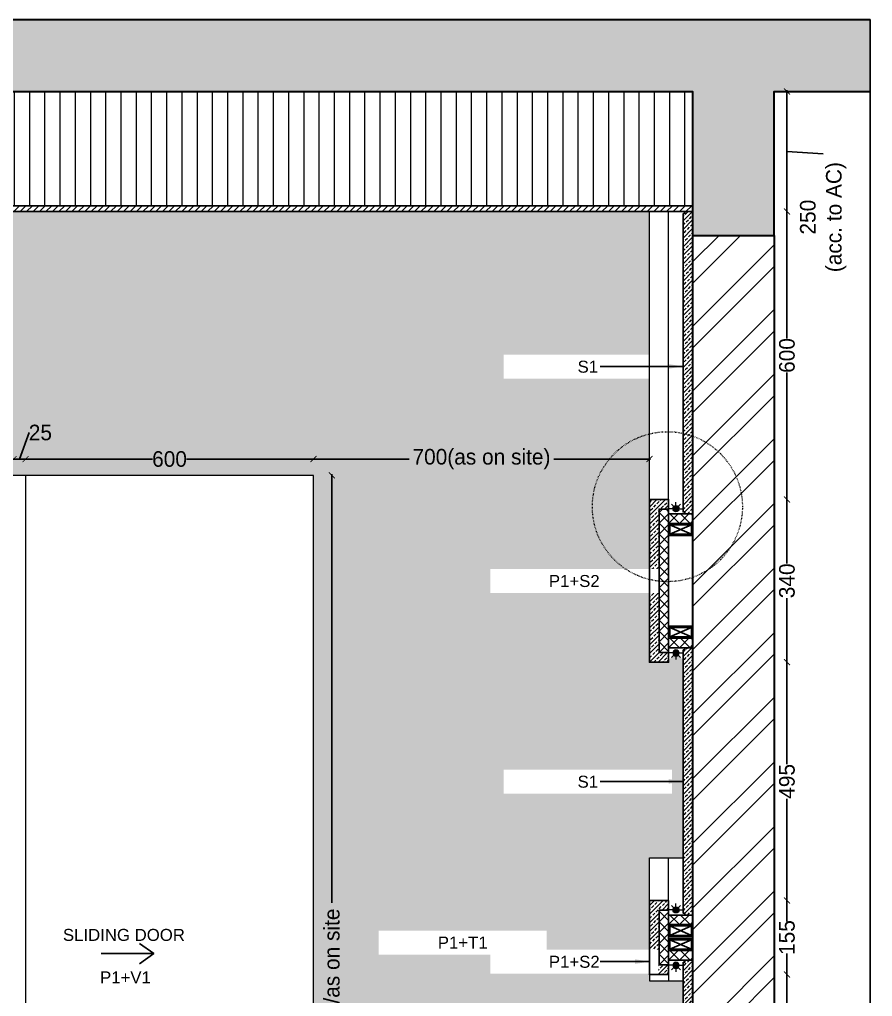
# Model space of a CAD drawing. Header units: millimetres. Extents: x 75500 to 345360, y -224327 to 19532.
# Drawn here: x 173407 to 175184, y -99315 to -97279 of the extents above; entities that cross this region are included whole.
import ezdxf

# ---------------------------------------------------------------- set-up
doc = ezdxf.new("R2010")
doc.units = ezdxf.units.MM
doc.header["$LTSCALE"] = 0.01
doc.linetypes.add('ZWCAD_ISO03W100', pattern=[30, 12, -18])
doc.layers.add('A- Ele 4', color=250, linetype='Continuous', lineweight=15, true_color=0x333333)
for name, color, linetype, lineweight in [('A-Ele 6', 250, 'Continuous', 0), ('A-WALL', 7, 'Continuous', 30), ('B. no.', 2, 'Continuous', 0), ('Cut', 1, 'Continuous', 25), ('furniture section', 7, 'Continuous', 25), ('hatch', 251, 'Continuous', 0), ('Lights', 14, 'Continuous', 20)]:
    doc.layers.add(name, color=color, linetype=linetype, lineweight=lineweight)
doc.layers.add('e .05', color=253, linetype='Continuous')
doc.styles.add('ISOCP2', font='GOTHIC.TTF')
doc.styles.get("Standard").update_dxf_attribs({"font": 'arial.ttf'})
doc.dimstyles.new('77', dxfattribs={"dimscale": 0.25, "dimtxt": 130, "dimasz": 100, "dimexe": 5, "dimexo": 1, "dimgap": 0.25, "dimtad": 0, "dimdec": 0, "dimrnd": 5, "dimzin": 0, "dimdsep": 46, "dimtxsty": 'ISOCP2', "dimblk": 'ARCHTICK', "dimcen": 0, "dimdle": 100, "dimclrd": 1, "dimclre": 256, "dimclrt": 256, "dimazin": 0, "dimtm": 1e-09, "dimtfac": 1, "dimtdec": 0, "dimtmove": 1, "dimatfit": 0, "dimfxl": 1, "dimtolj": 1, "dimtzin": 12, "dimlwd": -1, "dimlwe": -1, "dimarcsym": 0})
doc.dimstyles.new('MIGCS IN MM 1 100', dxfattribs={"dimtxt": 40, "dimasz": 30, "dimexe": 180, "dimexo": 100, "dimgap": 25, "dimtad": 0, "dimdec": 0, "dimzin": 0, "dimdsep": 46, "dimtxsty": 'Standard', "dimblk": 'ARCHTICK', "dimcen": 150, "dimse1": 1, "dimse2": 1, "dimclrd": 3, "dimclre": 3, "dimclrt": 3, "dimadec": 0, "dimazin": 0, "dimtfac": 1, "dimtdec": 0, "dimtix": 1, "dimtmove": 2, "dimatfit": 3, "dimfxl": 1, "dimtolj": 1, "dimtzin": 0, "dimarcsym": 0})

# ---------------------------------------------------------------- blocks, each defined once
blk = doc.blocks.new('_ARCHTICK')
at = {"color": 0, "linetype": 'ByBlock', "const_width": 0.15}
blk.add_lwpolyline([(-0.5, -0.5), (0.5, 0.5)], dxfattribs=at)
blk = doc.blocks.new('*D188')
at = {"color": 1, "ltscale": 4, "transparency": 16777216}
for p, q in [((175005.7, -97681.2), (175005.7, -97426.2)), ((175081, -97558.3), (175005.7, -97553.7)), ((175081, -97558.5), (175081, -97558.3))]:
    blk.add_line(p, q, dxfattribs=at)
at = {"layer": 'Defpoints', "color": 0, "transparency": 16777216}
for p in [(174809.1, -97428.7), (175005.7, -97428.7), (174809.1, -97678.7)]:
    blk.add_point(p, dxfattribs=at)
at = {"color": 1, "transparency": 16777216, "xscale": 12.5, "yscale": 12.5, "zscale": 12.5}
for p, rotation in [((175005.7, -97428.7), 90), ((175005.7, -97678.7), 270)]:
    blk.add_blockref('_ARCHTICK', p, dxfattribs=dict(at, rotation=rotation))
at = {"transparency": 16777216, "insert": (175081, -97690.5), "char_height": 32.5, "attachment_point": 5, "rotation": 90, "style": 'ISOCP2'}
blk.add_mtext('\\A1;250\\P(acc. to AC)', dxfattribs=at)
blk = doc.blocks.new('Cove Light-flat-1-flat-1')
at = {"layer": 'Lights', "lineweight": 0, "transparency": 33554559}
h = blk.add_hatch(color=256, dxfattribs=at)
h.dxf.hatch_style = 1
h.paths.add_polyline_path([(29879.8, 364458.8, -2.414214), (29873.5, 364452.4, -0.414214)])
at = {"layer": 'Lights', "lineweight": 0}
for p, q in [((29879.8, 364459.7), (29879.8, 364465.8)), ((29885, 364457.6), (29889.3, 364461.9)), ((29887.2, 364452.4), (29893.3, 364452.4)), ((29879.8, 364445.1), (29879.8, 364439)), ((29885, 364447.2), (29889.3, 364442.9))]:
    blk.add_line(p, q, dxfattribs=at)
blk.add_circle((29879.8, 364452.4), 6.36, dxfattribs=at)
blk = doc.blocks.new('*D222')
at = {"color": 1, "ltscale": 4, "transparency": 16777216}
for p, q in [((173426.4, -98139.5), (173406.6, -98194.7)), ((173426.5, -98139.5), (173426.4, -98139.5)), ((173394.1, -98194.7), (173381.6, -98194.7)), ((173394.1, -98194.7), (173419.1, -98194.7)), ((173419.1, -98194.7), (173431.6, -98194.7))]:
    blk.add_line(p, q, dxfattribs=at)
at = {"layer": 'Defpoints', "color": 0, "transparency": 16777216}
for p in [(173419.1, -98194.7), (173394.1, -98228.7), (173419.1, -98228.7)]:
    blk.add_point(p, dxfattribs=at)
at = {"color": 1, "transparency": 16777216, "xscale": 12.5, "yscale": 12.5, "zscale": 12.5}
blk.add_blockref('_ARCHTICK', (173394.1, -98194.7), dxfattribs=at)
at = {"color": 1, "transparency": 16777216, "xscale": 12.5, "yscale": 12.5, "zscale": 12.5, "rotation": 180}
blk.add_blockref('_ARCHTICK', (173419.1, -98194.7), dxfattribs=at)
at = {"transparency": 16777216, "insert": (173450, -98139.5), "char_height": 32.5, "attachment_point": 5, "style": 'ISOCP2'}
blk.add_mtext('\\A1;25', dxfattribs=at)
blk = doc.blocks.new('*D223')
at = {"color": 1, "ltscale": 4, "transparency": 16777216}
for p, q in [((173416.6, -98194.7), (173683.7, -98194.7)), ((174021.6, -98194.7), (173754.5, -98194.7))]:
    blk.add_line(p, q, dxfattribs=at)
at = {"layer": 'Defpoints', "color": 0, "transparency": 16777216}
for p in [(174019.1, -98194.7), (173419.1, -98228.7), (174019.1, -98228.7)]:
    blk.add_point(p, dxfattribs=at)
at = {"color": 1, "transparency": 16777216, "xscale": 12.5, "yscale": 12.5, "zscale": 12.5, "rotation": 180}
blk.add_blockref('_ARCHTICK', (173419.1, -98194.7), dxfattribs=at)
at = {"color": 1, "transparency": 16777216, "xscale": 12.5, "yscale": 12.5, "zscale": 12.5}
blk.add_blockref('_ARCHTICK', (174019.1, -98194.7), dxfattribs=at)
at = {"transparency": 16777216, "insert": (173719.1, -98194.7), "char_height": 32.5, "attachment_point": 5, "style": 'ISOCP2'}
blk.add_mtext('\\A1;600', dxfattribs=at)
blk = doc.blocks.new('*D232')
at = {"color": 1, "ltscale": 4, "transparency": 16777216}
for p, q in [((174057.3, -98226.2), (174057.3, -99119.4)), ((174057.3, -100331.2), (174057.3, -99438))]:
    blk.add_line(p, q, dxfattribs=at)
at = {"layer": 'Defpoints', "color": 0, "transparency": 16777216}
for p in [(174019.1, -98228.7), (174019.1, -100328.7), (174057.3, -100328.7)]:
    blk.add_point(p, dxfattribs=at)
at = {"color": 1, "transparency": 16777216, "xscale": 12.5, "yscale": 12.5, "zscale": 12.5}
for p, rotation in [((174057.3, -98228.7), 90), ((174057.3, -100328.7), 270)]:
    blk.add_blockref('_ARCHTICK', p, dxfattribs=dict(at, rotation=rotation))
at = {"transparency": 16777216, "insert": (174057.3, -99278.7), "char_height": 32.5, "attachment_point": 5, "rotation": 90, "style": 'ISOCP2'}
blk.add_mtext('\\A1;2100/as on site', dxfattribs=at)
blk = doc.blocks.new('*D235')
at = {"color": 1, "ltscale": 4, "transparency": 16777216}
for p, q in [((175005.7, -97676.2), (175005.7, -97943.4)), ((175005.7, -98281.4), (175005.7, -98014.2))]:
    blk.add_line(p, q, dxfattribs=at)
at = {"layer": 'Defpoints', "color": 0, "transparency": 16777216}
for p in [(174719.1, -97678.7), (175005.7, -97678.7), (174719.1, -98278.9)]:
    blk.add_point(p, dxfattribs=at)
at = {"color": 1, "transparency": 16777216, "xscale": 12.5, "yscale": 12.5, "zscale": 12.5}
for p, rotation in [((175005.7, -97678.7), 90), ((175005.7, -98278.9), 270)]:
    blk.add_blockref('_ARCHTICK', p, dxfattribs=dict(at, rotation=rotation))
at = {"transparency": 16777216, "insert": (175005.7, -97978.8), "char_height": 32.5, "attachment_point": 5, "rotation": 90, "style": 'ISOCP2'}
blk.add_mtext('\\A1;600', dxfattribs=at)
blk = doc.blocks.new('*D236')
at = {"color": 1, "ltscale": 4, "transparency": 16777216}
for p, q in [((174016.6, -98194.7), (174218.2, -98194.7)), ((174721.6, -98194.7), (174519.9, -98194.7))]:
    blk.add_line(p, q, dxfattribs=at)
at = {"layer": 'Defpoints', "color": 0, "transparency": 16777216}
for p in [(174719.1, -98194.7), (174019.1, -98228.7), (174719.1, -98228.7)]:
    blk.add_point(p, dxfattribs=at)
at = {"color": 1, "transparency": 16777216, "xscale": 12.5, "yscale": 12.5, "zscale": 12.5, "rotation": 180}
blk.add_blockref('_ARCHTICK', (174019.1, -98194.7), dxfattribs=at)
at = {"color": 1, "transparency": 16777216, "xscale": 12.5, "yscale": 12.5, "zscale": 12.5}
blk.add_blockref('_ARCHTICK', (174719.1, -98194.7), dxfattribs=at)
at = {"transparency": 16777216, "insert": (174369.1, -98194.7), "char_height": 32.5, "attachment_point": 5, "style": 'ISOCP2'}
blk.add_mtext('\\A1;700(as on site)', dxfattribs=at)
blk = doc.blocks.new('*D478')
at = {"color": 1, "ltscale": 4, "transparency": 16777216}
for p, q in [((175005.7, -98276.4), (175005.7, -98412.2)), ((175005.7, -98620.4), (175005.7, -98484.5))]:
    blk.add_line(p, q, dxfattribs=at)
at = {"layer": 'Defpoints', "color": 0, "transparency": 16777216}
for p in [(174719.1, -98278.9), (174719.1, -98617.9), (175005.7, -98617.9)]:
    blk.add_point(p, dxfattribs=at)
at = {"color": 1, "transparency": 16777216, "xscale": 12.5, "yscale": 12.5, "zscale": 12.5}
for p, rotation in [((175005.7, -98278.9), 90.00000000000492), ((175005.7, -98617.9), 270.0000000000049)]:
    blk.add_blockref('_ARCHTICK', p, dxfattribs=dict(at, rotation=rotation))
at = {"transparency": 16777216, "insert": (175005.7, -98448.4), "char_height": 32.5, "attachment_point": 5, "rotation": 90, "style": 'ISOCP2'}
blk.add_mtext('\\A1;340', dxfattribs=at)
blk = doc.blocks.new('*D479')
at = {"color": 1, "ltscale": 4, "transparency": 16777216}
for p, q in [((175005.7, -98615.4), (175005.7, -98830.2)), ((175005.7, -99117.3), (175005.7, -98902.4))]:
    blk.add_line(p, q, dxfattribs=at)
at = {"layer": 'Defpoints', "color": 0, "transparency": 16777216}
for p in [(174719.1, -98617.9), (174719.1, -99114.8), (175005.7, -99114.8)]:
    blk.add_point(p, dxfattribs=at)
at = {"color": 1, "transparency": 16777216, "xscale": 12.5, "yscale": 12.5, "zscale": 12.5}
for p, rotation in [((175005.7, -98617.9), 90), ((175005.7, -99114.8), 270)]:
    blk.add_blockref('_ARCHTICK', p, dxfattribs=dict(at, rotation=rotation))
at = {"transparency": 16777216, "insert": (175005.7, -98866.3), "char_height": 32.5, "attachment_point": 5, "rotation": 90, "style": 'ISOCP2'}
blk.add_mtext('\\A1;495', dxfattribs=at)
blk = doc.blocks.new('*D480')
at = {"color": 1, "ltscale": 4, "transparency": 16777216}
for p, q in [((175005.7, -99112.3), (175005.7, -99158.3)), ((175005.7, -99271.3), (175005.7, -99225.3))]:
    blk.add_line(p, q, dxfattribs=at)
at = {"layer": 'Defpoints', "color": 0, "transparency": 16777216}
for p in [(174719.1, -99114.8), (174719.1, -99268.8), (175005.7, -99268.8)]:
    blk.add_point(p, dxfattribs=at)
at = {"color": 1, "transparency": 16777216, "xscale": 12.5, "yscale": 12.5, "zscale": 12.5}
for p, rotation in [((175005.7, -99114.8), 90), ((175005.7, -99268.8), 270)]:
    blk.add_blockref('_ARCHTICK', p, dxfattribs=dict(at, rotation=rotation))
at = {"transparency": 16777216, "insert": (175005.7, -99191.8), "char_height": 32.5, "attachment_point": 5, "rotation": 90, "style": 'ISOCP2'}
blk.add_mtext('\\A1;155', dxfattribs=at)
blk = doc.blocks.new('*D481')
at = {"color": 1, "ltscale": 4, "transparency": 16777216}
for p, q in [((175005.7, -99266.3), (175005.7, -99393.4)), ((175005.7, -99592.8), (175005.7, -99465.7))]:
    blk.add_line(p, q, dxfattribs=at)
at = {"layer": 'Defpoints', "color": 0, "transparency": 16777216}
for p in [(174719.1, -99268.8), (174719.1, -99590.3), (175005.7, -99590.3)]:
    blk.add_point(p, dxfattribs=at)
at = {"color": 1, "transparency": 16777216, "xscale": 12.5, "yscale": 12.5, "zscale": 12.5}
for p, rotation in [((175005.7, -99268.8), 90), ((175005.7, -99590.3), 270)]:
    blk.add_blockref('_ARCHTICK', p, dxfattribs=dict(at, rotation=rotation))
at = {"transparency": 16777216, "insert": (175005.7, -99429.6), "char_height": 32.5, "attachment_point": 5, "rotation": 90, "style": 'ISOCP2'}
blk.add_mtext('\\A1;320', dxfattribs=at)
blk = doc.blocks.new('ASDFGBwrg')
at = {"layer": 'Cut'}
h = blk.add_hatch(color=256, dxfattribs=at)
h.dxf.hatch_style = 1
h.paths.add_polyline_path([(87923.9, 2882.8), (87923.9, 2857.8), (87973.9, 2857.8), (87973.9, 2882.8)])
h.paths.add_polyline_path([(87926.4, 2880.3), (87926.4, 2860.3), (87971.4, 2860.3), (87971.4, 2880.3)], flags=16)
for p, q in [((87926.4, 2880.3), (87971.4, 2860.3)), ((87926.4, 2860.3), (87971.4, 2880.3))]:
    blk.add_line(p, q, dxfattribs=at)
for points in [[(87923.9, 2882.8), (87973.9, 2882.8), (87973.9, 2857.8), (87923.9, 2857.8)], [(87926.4, 2880.3), (87971.4, 2880.3), (87971.4, 2860.3), (87926.4, 2860.3)]]:
    blk.add_lwpolyline(points, close=True, dxfattribs=at)

msp = doc.modelspace()

# ---------------------------------------------------------------- hatches: boundary and pattern name
at = {"layer": 'A-Ele 6'}
h = msp.add_hatch(dxfattribs=at)
h.set_pattern_fill('ANSI31', color=256, scale=10, angle=45)
h.set_pattern_definition([(90, (170094.08, -97666.718), (-31.75, 2e-15), [])])
h.paths.add_polyline_path([(171089.1, -97666.7), (171089.1, -97428.7), (174809.1, -97428.7), (174809.1, -97666.7)])
at = {"layer": 'hatch'}
h = msp.add_hatch(dxfattribs=at)
h.set_pattern_fill('AR-CONC', color=256)
h.set_pattern_definition([(50, (169724.08, -97728.72), (182.1847, -15.939), [19.05, -209.55]), (355, (169724.08, -97728.72), (-35.2434, 191.057), [15.24, -167.6406]), (100.4514, (169739.26, -97730.05), (146.941, 175.118), [16.19, -178.09]), (46.184, (169724.08, -97677.92), (271.079, -42.042), [28.575, -314.325]), (96.6356, (169746.67, -97681.42), (237.404, 247.426), [24.285, -267.136]), (351.184, (169724.08, -97677.92), (237.404, 247.426), [22.86, -251.46]), (21, (169749.48, -97690.62), (151.6144, -102.265), [19.05, -209.55]), (326, (169749.48, -97690.62), (61.802, 184.188), [15.24, -167.64]), (71.4514, (169762.12, -97699.14), (213.4164, 81.923), [16.19, -178.09]), (37.5, (169724.08, -97728.72), (3.0886, 84.55504), [0, -165.608, 0, -170.18, 0, -168.275]), (7.5, (169724.08, -97728.72), (66.8197, 100.1806), [0, -97.028, 0, -161.798, 0, -64.135]), (327.5, (169667.44, -97728.72), (135.5906, -5.72874), [0, -63.5, 0, -198.12, 0, -262.89]), (317.5, (169642.04, -97728.72), (148.1292, 25.4265), [0, -82.55, 0, -131.572, 0, -186.69])])
h.paths.add_polyline_path([(170719.1, -97278.7), (170719.1, -97428.7), (170919.1, -97428.7), (170919.1, -97728.7), (171089.1, -97728.7), (171089.1, -97428.7), (174809.1, -97428.7), (174809.1, -97728.7), (174979.1, -97728.7), (174979.1, -97428.7), (175179.1, -97428.7), (175179.1, -97278.7)])
h = msp.add_hatch(dxfattribs=at)
h.set_pattern_fill('ANSI31', color=256, scale=3)
h.set_pattern_definition([(45, (170094.0805, -97678.718), (-6.735192, 6.735192), [])])
h.paths.add_polyline_path([(171089.1, -97666.7), (171089.1, -97678.7), (174809.1, -97678.7), (174809.1, -97666.7)])
h = msp.add_hatch(dxfattribs=at)
h.set_pattern_fill('DOTS', color=256, scale=20)
h.set_pattern_definition([(0, (171089.08, -100253.718), (15.875, 31.75), [0, -31.75])])
h.paths.add_polyline_path([(171089.1, -97728.7), (171089.1, -97678.7), (174719.1, -97678.7), (174719.1, -98278.9), (174719.1, -98617.9), (174759.1, -98617.9), (174759.1, -98613.8), (174769.9, -98603, 0.198912), (174774.4, -98604.9, 0.198912), (174778.9, -98603), (174789.1, -98613.2), (174789.1, -99025.9), (174719.1, -99025.9), (174719.1, -99114.8), (174719.1, -99268.8), (174719.1, -99281.9), (174789.1, -99281.9), (174789.1, -99329.3), (174719.1, -99329.3), (174665.1, -99373.7), (174665.1, -100253.7), (174019.1, -100253.7), (174019.1, -98228.7), (173419.1, -98228.7), (173394.1, -98228.7), (173244.1, -98228.7), (172844.1, -98228.7), (172844.1, -100253.7), (171551.1, -100253.7), (171551.1, -100247.7), (171551.1, -100089.2), (171551.1, -100059.2), (171551.1, -99900.7), (171551.1, -99894.7), (171551.1, -99890.7), (171551.1, -99878.7), (171451.1, -99878.7), (171451.1, -99838.7, 0.00012), (171451.1, -99838.7, 0.414073), (171441.1, -99828.7), (171161.1, -99828.7, 0.417977), (171151.1, -99838.8), (171151.1, -100253.7), (171139.1, -100253.7), (171139.1, -98207.1), (171139.1, -97925.5), (171089.1, -97925.5)])
h = msp.add_hatch(dxfattribs=at)
h.set_pattern_fill('ANSI33', color=256, scale=2)
h.set_pattern_definition([(45, (174789.08, -98308.872), (-8.98026, 8.98026), []), (45, (174798.061, -98308.872), (-8.98026, 8.98026), [6.35, -3.175])])
h.paths.add_polyline_path([(174789.1, -97682.7), (174793.1, -97682.7), (174793.1, -97678.7), (174809.1, -97678.7), (174809.1, -98308.9), (174793.1, -98308.9), (174793.1, -98304.9), (174789.1, -98304.9)])
h = msp.add_hatch(dxfattribs=at)
h.set_pattern_fill('ANSI32', color=256, scale=10, angle=360)
h.set_pattern_definition([(45, (169924.08, -100378.72), (-67.352, 67.352), []), (45, (169968.98, -100378.72), (-67.352, 67.352), [])])
h.paths.add_polyline_path([(170919.1, -100378.7), (171089.1, -100378.7), (171089.1, -97728.7), (170919.1, -97728.7)])
h.paths.add_polyline_path([(174809.1, -100378.7), (174979.1, -100378.7), (174979.1, -97728.7), (174809.1, -97728.7)])
h = msp.add_hatch(dxfattribs=at)
h.set_pattern_fill('ANSI33', color=256, scale=2)
h.set_pattern_definition([(45, (174719.08, -98617.881), (-8.98026, 8.98026), []), (45, (174728.061, -98617.881), (-8.98026, 8.98026), [6.35, -3.175])])
h.paths.add_polyline_path([(174759.1, -98597.9), (174759.1, -98617.9), (174719.1, -98617.9), (174719.1, -98278.9), (174759.1, -98278.9), (174759.1, -98298.9), (174739.1, -98298.9), (174739.1, -98597.9)])
h = msp.add_hatch(dxfattribs=at)
h.set_pattern_fill('ANSI37', color=256, scale=5)
h.set_pattern_definition([(45, (174739.08, -98597.881), (-11.2253, 11.2253), []), (135, (174739.08, -98597.881), (-11.2253, -11.2253), [])])
h.paths.add_polyline_path([(174739.1, -98298.9), (174759.1, -98298.9), (174759.1, -98597.9), (174739.1, -98597.9)])
h = msp.add_hatch(dxfattribs=at)
h.set_pattern_fill('ANSI37', color=256, scale=5)
h.set_pattern_definition([(45, (174759.08, -98328.872), (-11.2253, 11.2253), []), (135, (174759.08, -98328.872), (-11.2253, -11.2253), [])])
h.paths.add_polyline_path([(174759.1, -98308.9), (174809.1, -98308.9), (174809.1, -98328.9), (174759.1, -98328.9)])
h = msp.add_hatch(dxfattribs=at)
h.set_pattern_fill('ANSI37', color=256, scale=5)
h.set_pattern_definition([(45, (174759.08, -98587.881), (-11.2253, 11.2253), []), (135, (174759.08, -98587.881), (-11.2253, -11.2253), [])])
h.paths.add_polyline_path([(174759.1, -98567.9), (174809.1, -98567.9), (174809.1, -98587.9), (174759.1, -98587.9)])
h = msp.add_hatch(dxfattribs=at)
h.set_pattern_fill('ANSI33', color=256, scale=2)
h.set_pattern_definition([(45, (174789.08, -99144.794), (-8.98026, 8.98026), []), (45, (174798.061, -99144.794), (-8.98026, 8.98026), [6.35, -3.175])])
h.paths.add_polyline_path([(174789.1, -98591.9), (174793.1, -98591.9), (174793.1, -98587.9), (174809.1, -98587.9), (174809.1, -99144.8), (174793.1, -99144.8), (174793.1, -99140.8), (174789.1, -99140.8)])
h = msp.add_hatch(dxfattribs=at)
h.set_pattern_fill('ANSI33', color=256, scale=2)
h.set_pattern_definition([(45, (174719.08, -99268.826), (-8.9803, 8.9803), []), (45, (174728.061, -99268.826), (-8.9803, 8.9803), [6.35, -3.175])])
h.paths.add_polyline_path([(174759.1, -99248.8), (174759.1, -99268.8), (174719.1, -99268.8), (174719.1, -99114.8), (174759.1, -99114.8), (174759.1, -99134.8), (174739.1, -99134.8), (174739.1, -99248.8)])
h = msp.add_hatch(dxfattribs=at)
h.set_pattern_fill('ANSI37', color=256, scale=5)
h.set_pattern_definition([(45, (174739.08, -99248.826), (-11.2253, 11.2253), []), (135, (174739.08, -99248.826), (-11.2253, -11.2253), [])])
h.paths.add_polyline_path([(174739.1, -99134.8), (174759.1, -99134.8), (174759.1, -99248.8), (174739.1, -99248.8)])
h = msp.add_hatch(dxfattribs=at)
h.set_pattern_fill('ANSI37', color=256, scale=5)
h.set_pattern_definition([(45, (174759.08, -99164.794), (-11.2253, 11.2253), []), (135, (174759.08, -99164.794), (-11.2253, -11.2253), [])])
h.paths.add_polyline_path([(174759.1, -99144.8), (174809.1, -99144.8), (174809.1, -99164.8), (174759.1, -99164.8)])
h = msp.add_hatch(dxfattribs=at)
h.set_pattern_fill('ANSI37', color=256, scale=5)
h.set_pattern_definition([(45, (174759.08, -99238.826), (-11.2253, 11.2253), []), (135, (174759.08, -99238.826), (-11.2253, -11.2253), [])])
h.paths.add_polyline_path([(174759.1, -99238.8), (174809.1, -99238.8), (174809.1, -99218.8), (174759.1, -99218.8)])
h = msp.add_hatch(dxfattribs=at)
h.set_pattern_fill('ANSI33', color=256, scale=2)
h.set_pattern_definition([(45, (174789.08, -99620.297), (-8.98026, 8.98026), []), (45, (174798.061, -99620.297), (-8.98026, 8.98026), [6.35, -3.175])])
h.paths.add_polyline_path([(174789.1, -99242.8), (174789.1, -99616.3), (174793.1, -99616.3), (174793.1, -99620.3), (174809.1, -99620.3), (174809.1, -99238.8), (174793.1, -99238.8), (174793.1, -99242.8)])

# ---------------------------------------------------------------- linework, layer by layer
at = {"layer": 'A-Ele 6'}
msp.add_line((173419.1, -98228.7), (173419.1, -100328.7), dxfattribs=at)
at = {"layer": 'A-WALL'}
for p, q in [((170719.1, -97278.7), (175179.1, -97278.7)), ((174809.1, -97728.7), (174809.1, -100378.7)), ((174979.1, -97728.7), (174979.1, -100378.7))]:
    msp.add_line(p, q, dxfattribs=at)
msp.add_lwpolyline([(170719.1, -97428.7), (170919.1, -97428.7), (170919.1, -97728.7), (171089.1, -97728.7), (171089.1, -97428.7), (174809.1, -97428.7), (174809.1, -97728.7), (174979.1, -97728.7), (174979.1, -97428.7), (175179.1, -97428.7)], dxfattribs=at)
at = {"layer": 'Defpoints'}
msp.add_line((175179.1, -97278.7), (175179.1, -100528.7), dxfattribs=at)
at = {"layer": 'e .05', "linetype": 'Continuous', "lineweight": 5}
for p, q in [((174759.1, -99114.8), (174759.1, -99025.9)), ((174759.1, -99268.8), (174759.1, -99281.9))]:
    msp.add_line(p, q, dxfattribs=at)
msp.add_lwpolyline([(174719.1, -99114.8), (174719.1, -99025.9), (174789.1, -99025.9)], dxfattribs=at)
at = {"layer": 'furniture section'}
for p, q in [((174719.1, -98278.9), (174759.1, -98278.9)), ((174739.1, -98298.9), (174759.1, -98298.9))]:
    msp.add_line(p, q, dxfattribs=at)
for points in [[(171089.1, -97666.7), (174809.1, -97666.7), (174809.1, -97678.7), (171089.1, -97678.7)], [(174789.1, -97682.7), (174793.1, -97682.7), (174793.1, -97678.7), (174809.1, -97678.7), (174809.1, -98308.9), (174793.1, -98308.9), (174793.1, -98304.9), (174789.1, -98304.9)], [(174759.1, -98308.9), (174809.1, -98308.9), (174809.1, -98328.9), (174759.1, -98328.9)], [(174759.1, -98567.9), (174809.1, -98567.9), (174809.1, -98587.9), (174759.1, -98587.9)], [(174789.1, -98591.9), (174793.1, -98591.9), (174793.1, -98587.9), (174809.1, -98587.9), (174809.1, -99144.8), (174793.1, -99144.8), (174793.1, -99140.8), (174789.1, -99140.8)], [(174759.1, -99144.8), (174809.1, -99144.8), (174809.1, -99164.8), (174759.1, -99164.8)], [(174759.1, -99238.8), (174809.1, -99238.8), (174809.1, -99218.8), (174759.1, -99218.8)], [(174789.1, -99242.8), (174793.1, -99242.8), (174793.1, -99238.8), (174809.1, -99238.8), (174809.1, -99620.3), (174793.1, -99620.3), (174793.1, -99616.3), (174789.1, -99616.3)]]:
    msp.add_lwpolyline(points, close=True, dxfattribs=at)

# ---------------------------------------------------------------- block references
at = {"layer": 'B. no.', "rotation": 90}
for p in [(539226.8, -128178.1), (539226.8, -129014)]:
    msp.add_blockref('Cove Light-flat-1-flat-1', p, dxfattribs=at)
at = {"layer": 'B. no.', "xscale": -1, "rotation": 90}
for p in [(539226.8, -68718.7), (539226.8, -69369.6)]:
    msp.add_blockref('Cove Light-flat-1-flat-1', p, dxfattribs=at)
at = {"layer": 'Cut', "xscale": -1, "rotation": 179.9999999999994}
for p in [(86835.2, -95471.1), (86835.2, -95685.1), (86835.2, -96307), (86835.2, -96336)]:
    msp.add_blockref('ASDFGBwrg', p, dxfattribs=at)

# ---------------------------------------------------------------- dimensions: what is measured, and where the dimension line sits
at = {"ltscale": 4}
dim = msp.add_linear_dim(base=(175005.7, -97428.7), p1=(174809.1, -97678.7), p2=(174809.1, -97428.7), angle=90, text='<>\\P(acc. to AC)', dimstyle='77', override={"dimasz": 50, "dimpost": '\\X', "dimtxsty": 'ISOCP2', "dimblk": 'ARCHTICK', "dimdle": 10, "dimse1": 1, "dimse2": 1, "dimclre": 253}, dxfattribs=at)
dim.commit()
dim.dimension.update_dxf_attribs({"geometry": '*D188', "text_midpoint": (175081, -97558.5), "dimtype": 161})
for p1, p2, distance, picture, middle in [((174719.1, -98278.9), (174719.1, -97678.7), -286.6, '*D235', (175005.7, -97978.8)), ((173419.1, -98228.7), (174019.1, -98228.7), 34, '*D223', (173719.1, -98194.7))]:
    dim = msp.add_aligned_dim(p1=p1, p2=p2, distance=distance, dimstyle='77', override={"dimasz": 50, "dimpost": '\\X', "dimblk": 'ARCHTICK', "dimdle": 10, "dimse1": 1, "dimse2": 1, "dimclre": 253}, dxfattribs=at)
    dim.commit()
    dim.dimension.update_dxf_attribs({"geometry": picture, "text_midpoint": middle})
dim = msp.add_linear_dim(base=(173419.1, -98194.7), p1=(173394.1, -98228.7), p2=(173419.1, -98228.7), angle=0, dimstyle='77', override={"dimasz": 50, "dimpost": '\\X', "dimblk": 'ARCHTICK', "dimdle": 10, "dimse1": 1, "dimse2": 1, "dimclre": 253}, dxfattribs=at)
dim.commit()
dim.dimension.update_dxf_attribs({"geometry": '*D222', "text_midpoint": (173426.6, -98139.5), "dimtype": 161})
for p2, distance, text, picture, middle in [((174719.1, -98228.7), 34, '<>(as on site)', '*D236', (174369.1, -98194.7)), ((174019.1, -100328.7), 38.2, '<>/as on site', '*D232', (174057.3, -99278.7))]:
    dim = msp.add_aligned_dim(p1=(174019.1, -98228.7), p2=p2, distance=distance, text=text, dimstyle='77', override={"dimasz": 50, "dimpost": '\\X', "dimtxsty": 'ISOCP2', "dimblk": 'ARCHTICK', "dimdle": 10, "dimse1": 1, "dimse2": 1, "dimclre": 253}, dxfattribs=at)
    dim.commit()
    dim.dimension.update_dxf_attribs({"geometry": picture, "text_midpoint": middle})

# ---------------------------------------------------------------- leaders
at = {"layer": 'A- Ele 4', "color": 8}
msp.add_leader([(174719.1, -98448.4), (174616.7, -98448.1)], dimstyle='MIGCS IN MM 1 100', override={"dimasz": 30, "dimgap": 20, "dimclrd": 8}, dxfattribs=at)

# ---------------------------------------------------------------- next in the draw order: texts
at = {"lineweight": 0, "transparency": 33554687, "char_height": 25, "width": 325.333, "attachment_point": 7, "bg_fill": 2}
for s, insert in [('\\pxqc;S1', (174428, -98015)), ('\\pxqc;P1+S2', (174399.8, -98461.6)), ('\\pxqc;S1', (174428, -98879.8)), ('\\pxqc;SLIDING DOOR', (173461.4, -99199.1)), ('\\pxqc;P1+S2', (174399.8, -99255.1)), ('\\pxqc;P1+V1', (173464.6, -99287.3))]:
    msp.add_mtext(s, dxfattribs=dict(at, insert=insert))

# ---------------------------------------------------------------- next in the draw order: linework, layer by layer
at = {"layer": 'A-Ele 6', "color": 14, "linetype": 'ZWCAD_ISO03W100', "ltscale": 10}
msp.add_circle((174756.5, -98293.9), 156.3, dxfattribs=at)
at = {"layer": 'e .05', "linetype": 'Continuous', "lineweight": 5}
for p, q in [((174719.1, -98278.9), (174719.1, -97678.7)), ((174759.1, -98278.9), (174759.1, -97678.7))]:
    msp.add_line(p, q, dxfattribs=at)
msp.add_lwpolyline([(173244.1, -100328.7), (174019.1, -100328.7), (174019.1, -98228.7), (173244.1, -98228.7)], close=True, dxfattribs=at)
msp.add_lwpolyline([(174719.1, -99268.8), (174719.1, -99281.9), (174789.1, -99281.9)], dxfattribs=at)
at = {"layer": 'furniture section'}
for points in [[(174759.1, -98597.9), (174759.1, -98617.9), (174719.1, -98617.9), (174719.1, -98278.9), (174759.1, -98278.9), (174759.1, -98298.9), (174739.1, -98298.9), (174739.1, -98597.9)], [(174739.1, -98298.9), (174759.1, -98298.9), (174759.1, -98597.9), (174739.1, -98597.9)], [(174759.1, -99248.8), (174759.1, -99268.8), (174719.1, -99268.8), (174719.1, -99114.8), (174759.1, -99114.8), (174759.1, -99134.8), (174739.1, -99134.8), (174739.1, -99248.8)], [(174739.1, -99134.8), (174759.1, -99134.8), (174759.1, -99248.8), (174739.1, -99248.8)]]:
    msp.add_lwpolyline(points, close=True, dxfattribs=at)

# ---------------------------------------------------------------- next in the draw order: texts
at = {"lineweight": 0, "transparency": 33554687, "insert": (174167.4, -99214.7), "char_height": 25, "width": 325.333, "attachment_point": 7, "bg_fill": 2}
msp.add_mtext('\\pxqc;P1+T1', dxfattribs=at)

# ---------------------------------------------------------------- next in the draw order: dimensions: what is measured, and where the dimension line sits
at = {"ltscale": 4}
for p1, p2, distance, picture, middle in [((174719.1, -98278.9), (174719.1, -98617.9), 286.6, '*D478', (175005.7, -98448.4)), ((174719.1, -98617.9), (174719.1, -99114.8), 286.6, '*D479', (175005.7, -98866.3)), ((174719.1, -99114.8), (174719.1, -99268.8), 286.6, '*D480', (175005.7, -99191.8)), ((174719.0805, -99268.8263), (174719.0805, -99590.2965), 286.6142, '*D481', (175005.6947, -99429.5614))]:
    dim = msp.add_aligned_dim(p1=p1, p2=p2, distance=distance, dimstyle='77', override={"dimasz": 50, "dimpost": '\\X', "dimblk": 'ARCHTICK', "dimdle": 10, "dimse1": 1, "dimse2": 1, "dimclre": 253}, dxfattribs=at)
    dim.commit()
    dim.dimension.update_dxf_attribs({"geometry": picture, "text_midpoint": middle})

# ---------------------------------------------------------------- next in the draw order: leaders
at = {"layer": 'A- Ele 4', "color": 8}
for points in [[(174789.1, -98001.6), (174616.7, -98001.6)], [(174789.1, -98866.3), (174616.7, -98866.3)], [(174719.1, -99241.9), (174616.7, -99241.7)]]:
    msp.add_leader(points, dimstyle='MIGCS IN MM 1 100', override={"dimasz": 30, "dimgap": 20, "dimclrd": 8}, dxfattribs=at)
at = {"layer": 'e .05', "color": 8, "linetype": 'Continuous', "lineweight": 5}
msp.add_leader([(173686.4, -99225.3), (173576.5, -99225.3)], dimstyle='MIGCS IN MM 1 100', override={"dimgap": 25, "dimtad": 0, "dimclrd": 256, "dimldrblk": 'Open90'}, dxfattribs=at)

doc.saveas('drawing.dxf')
